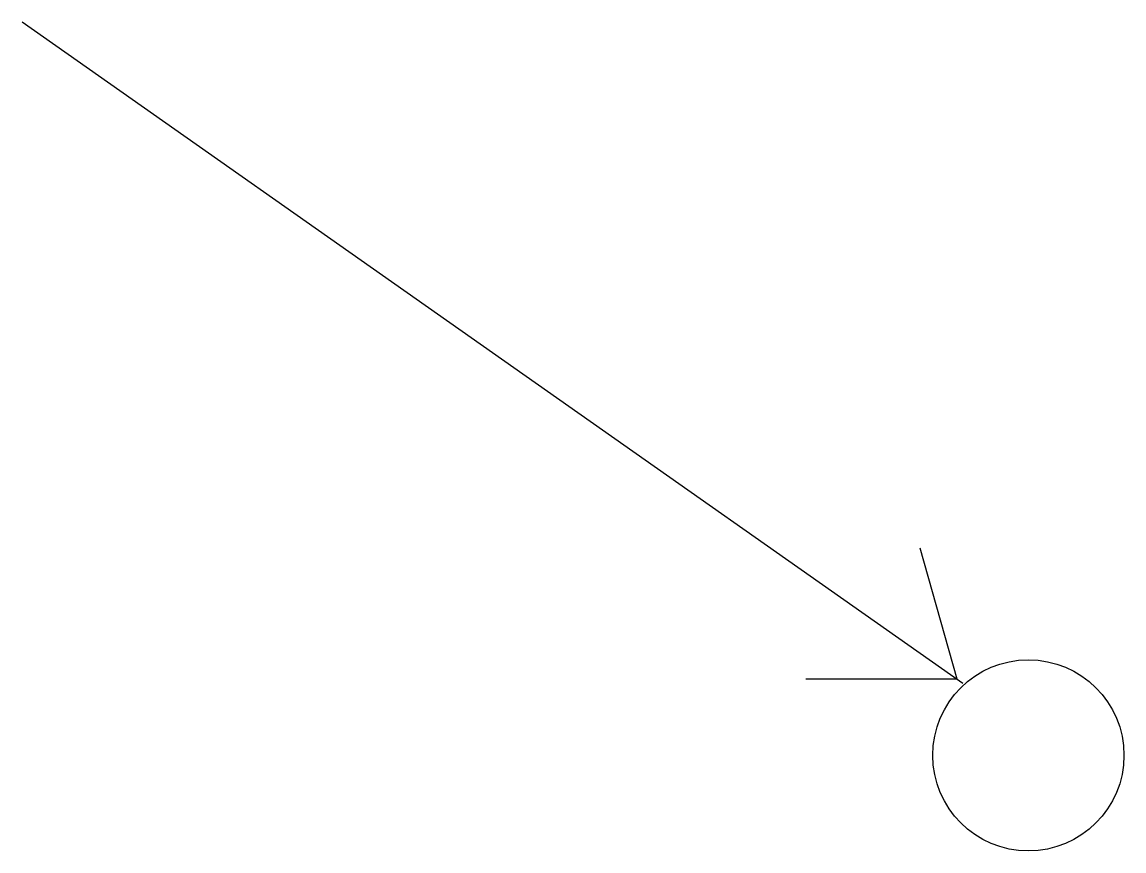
# Model space of a CAD drawing. Extents: x -0.00849 to 0.00081, y -0.00081 to 0.00619.
import ezdxf

# ---------------------------------------------------------------- set-up
doc = ezdxf.new("R2010")
doc.units = 0
doc.header["$MEASUREMENT"] = 0
doc.layers.add('DETALHES-DIVERSOS', color=7, linetype='CONTINUOUS')

msp = doc.modelspace()

# ---------------------------------------------------------------- linework, layer by layer
at = {"layer": 'DETALHES-DIVERSOS'}
for p, q in [((-0.0005533, 0.0006078), (-0.0084924, 0.0061877)), ((-0.0006023, 0.0006443), (-0.0009122, 0.0017475)), ((-0.0006023, 0.0006443), (-0.0018773, 0.0006443))]:
    msp.add_line(p, q, dxfattribs=at)
msp.add_circle((0, 0), 0.0008066, dxfattribs=at)

doc.saveas('drawing.dxf')
